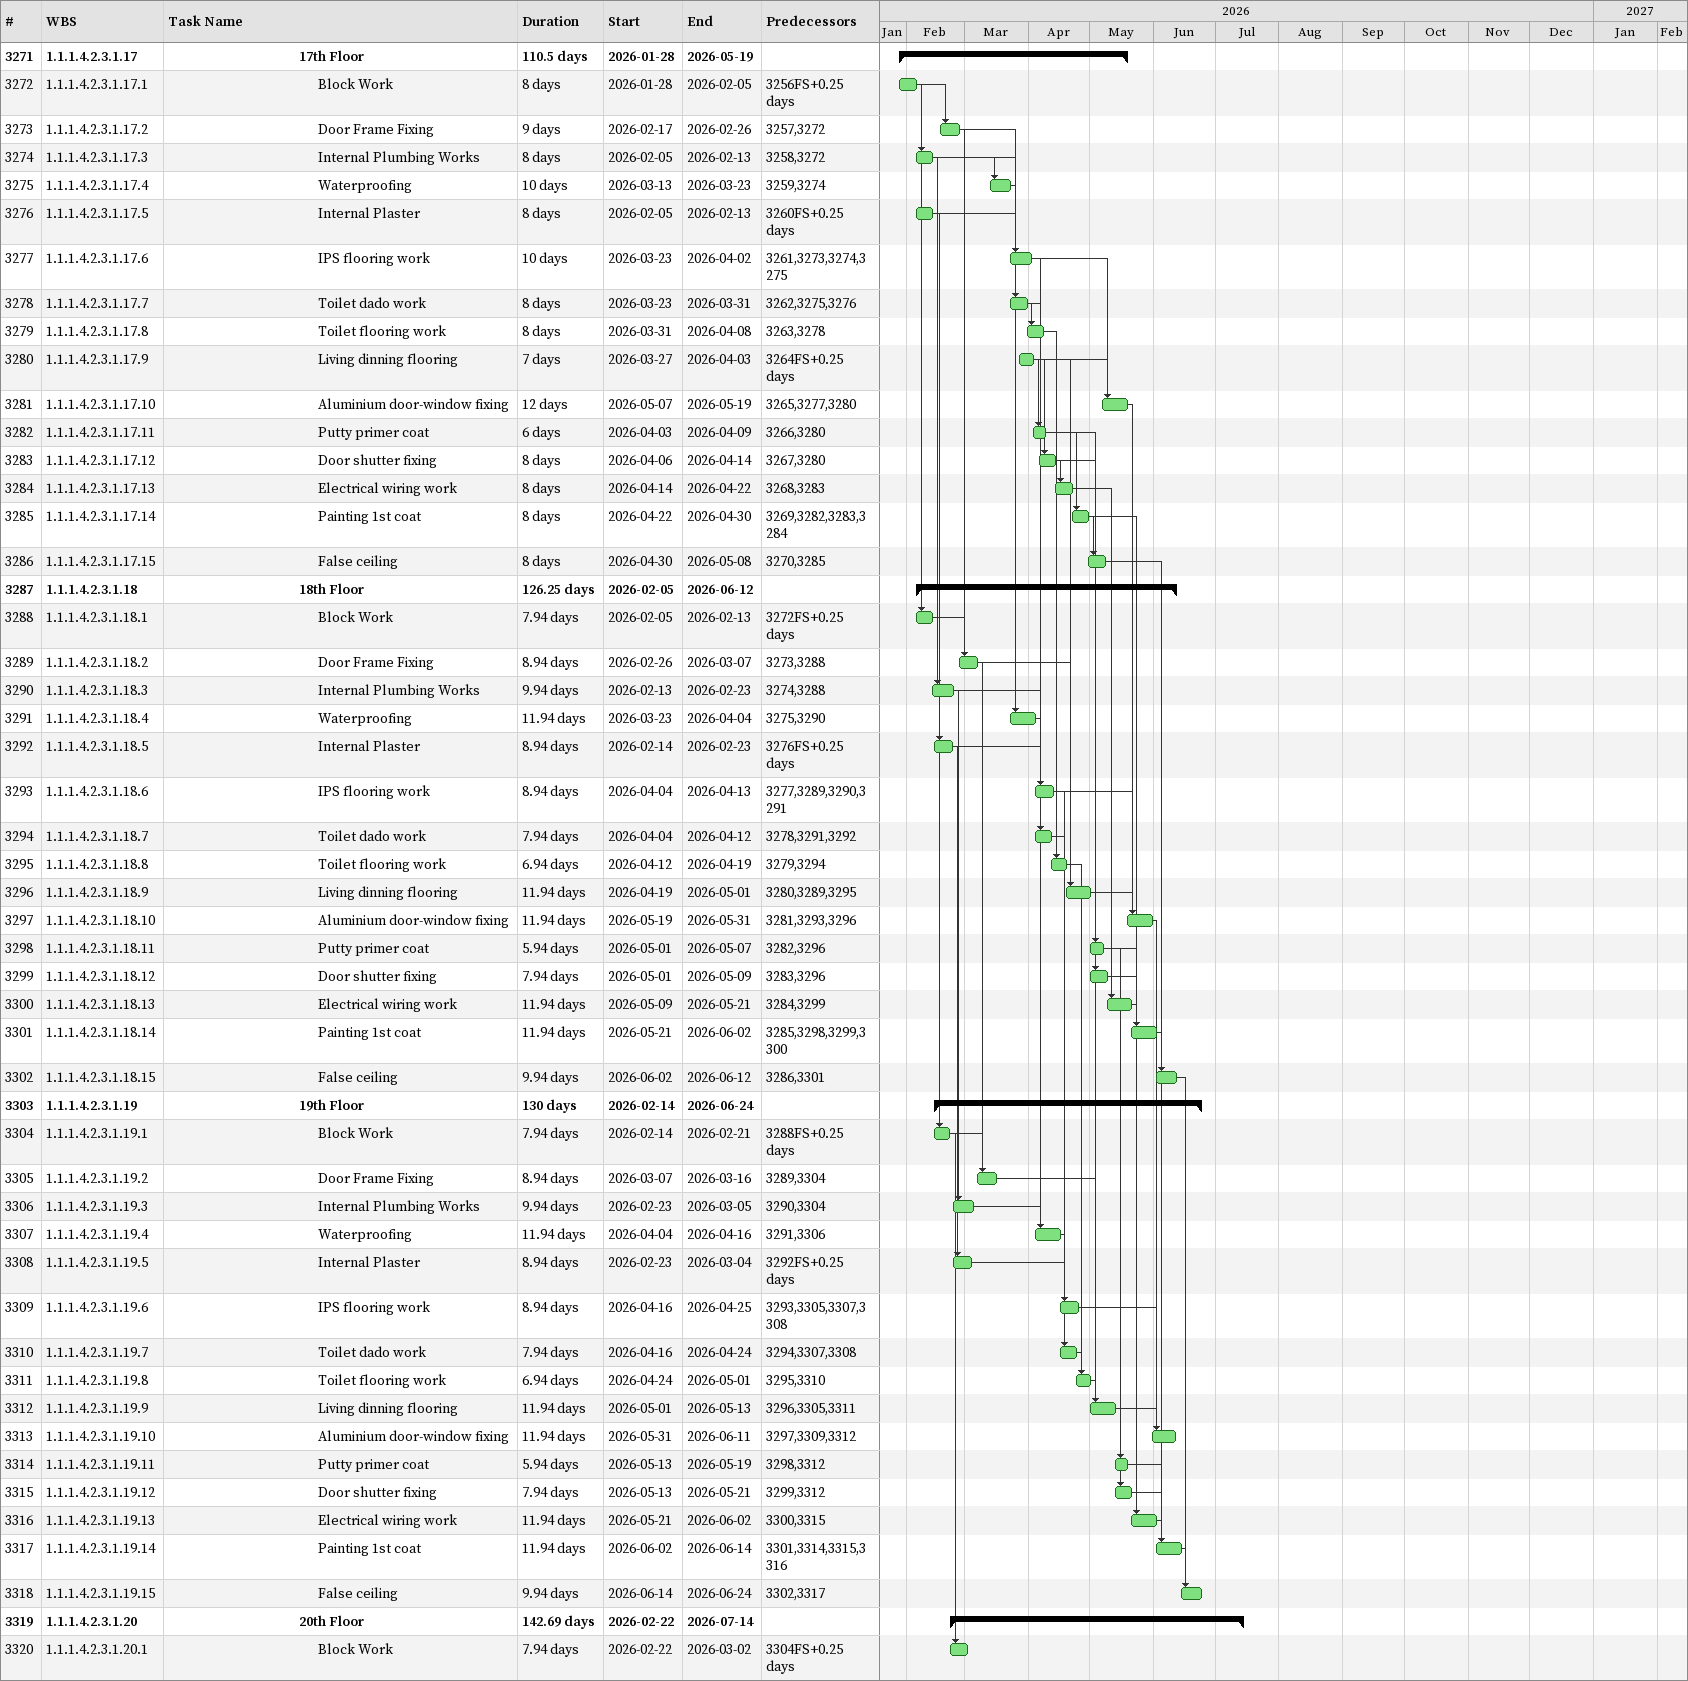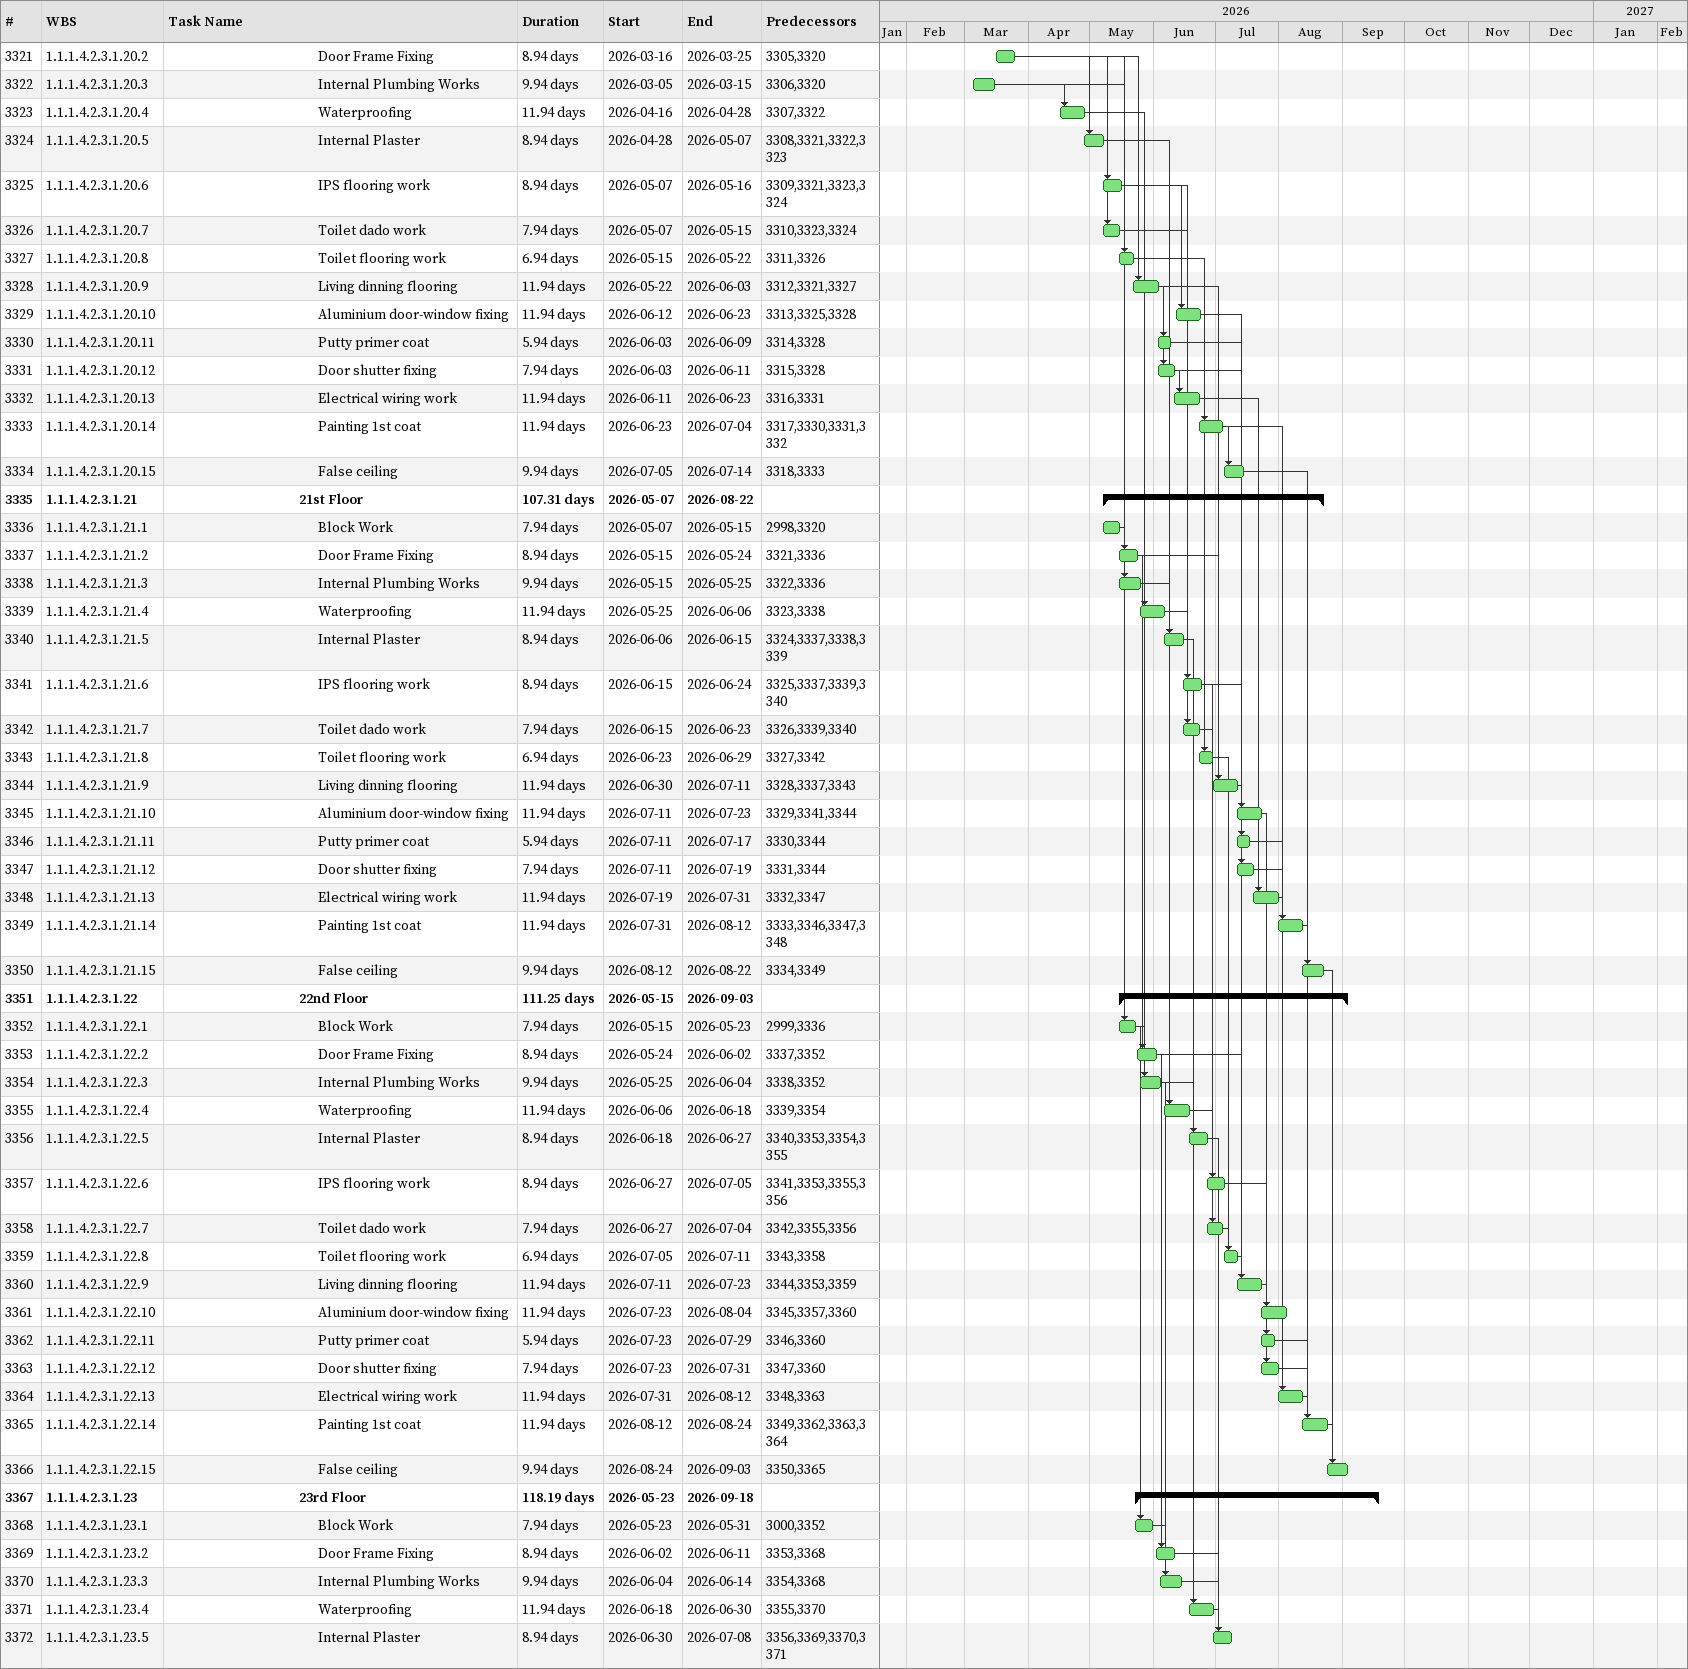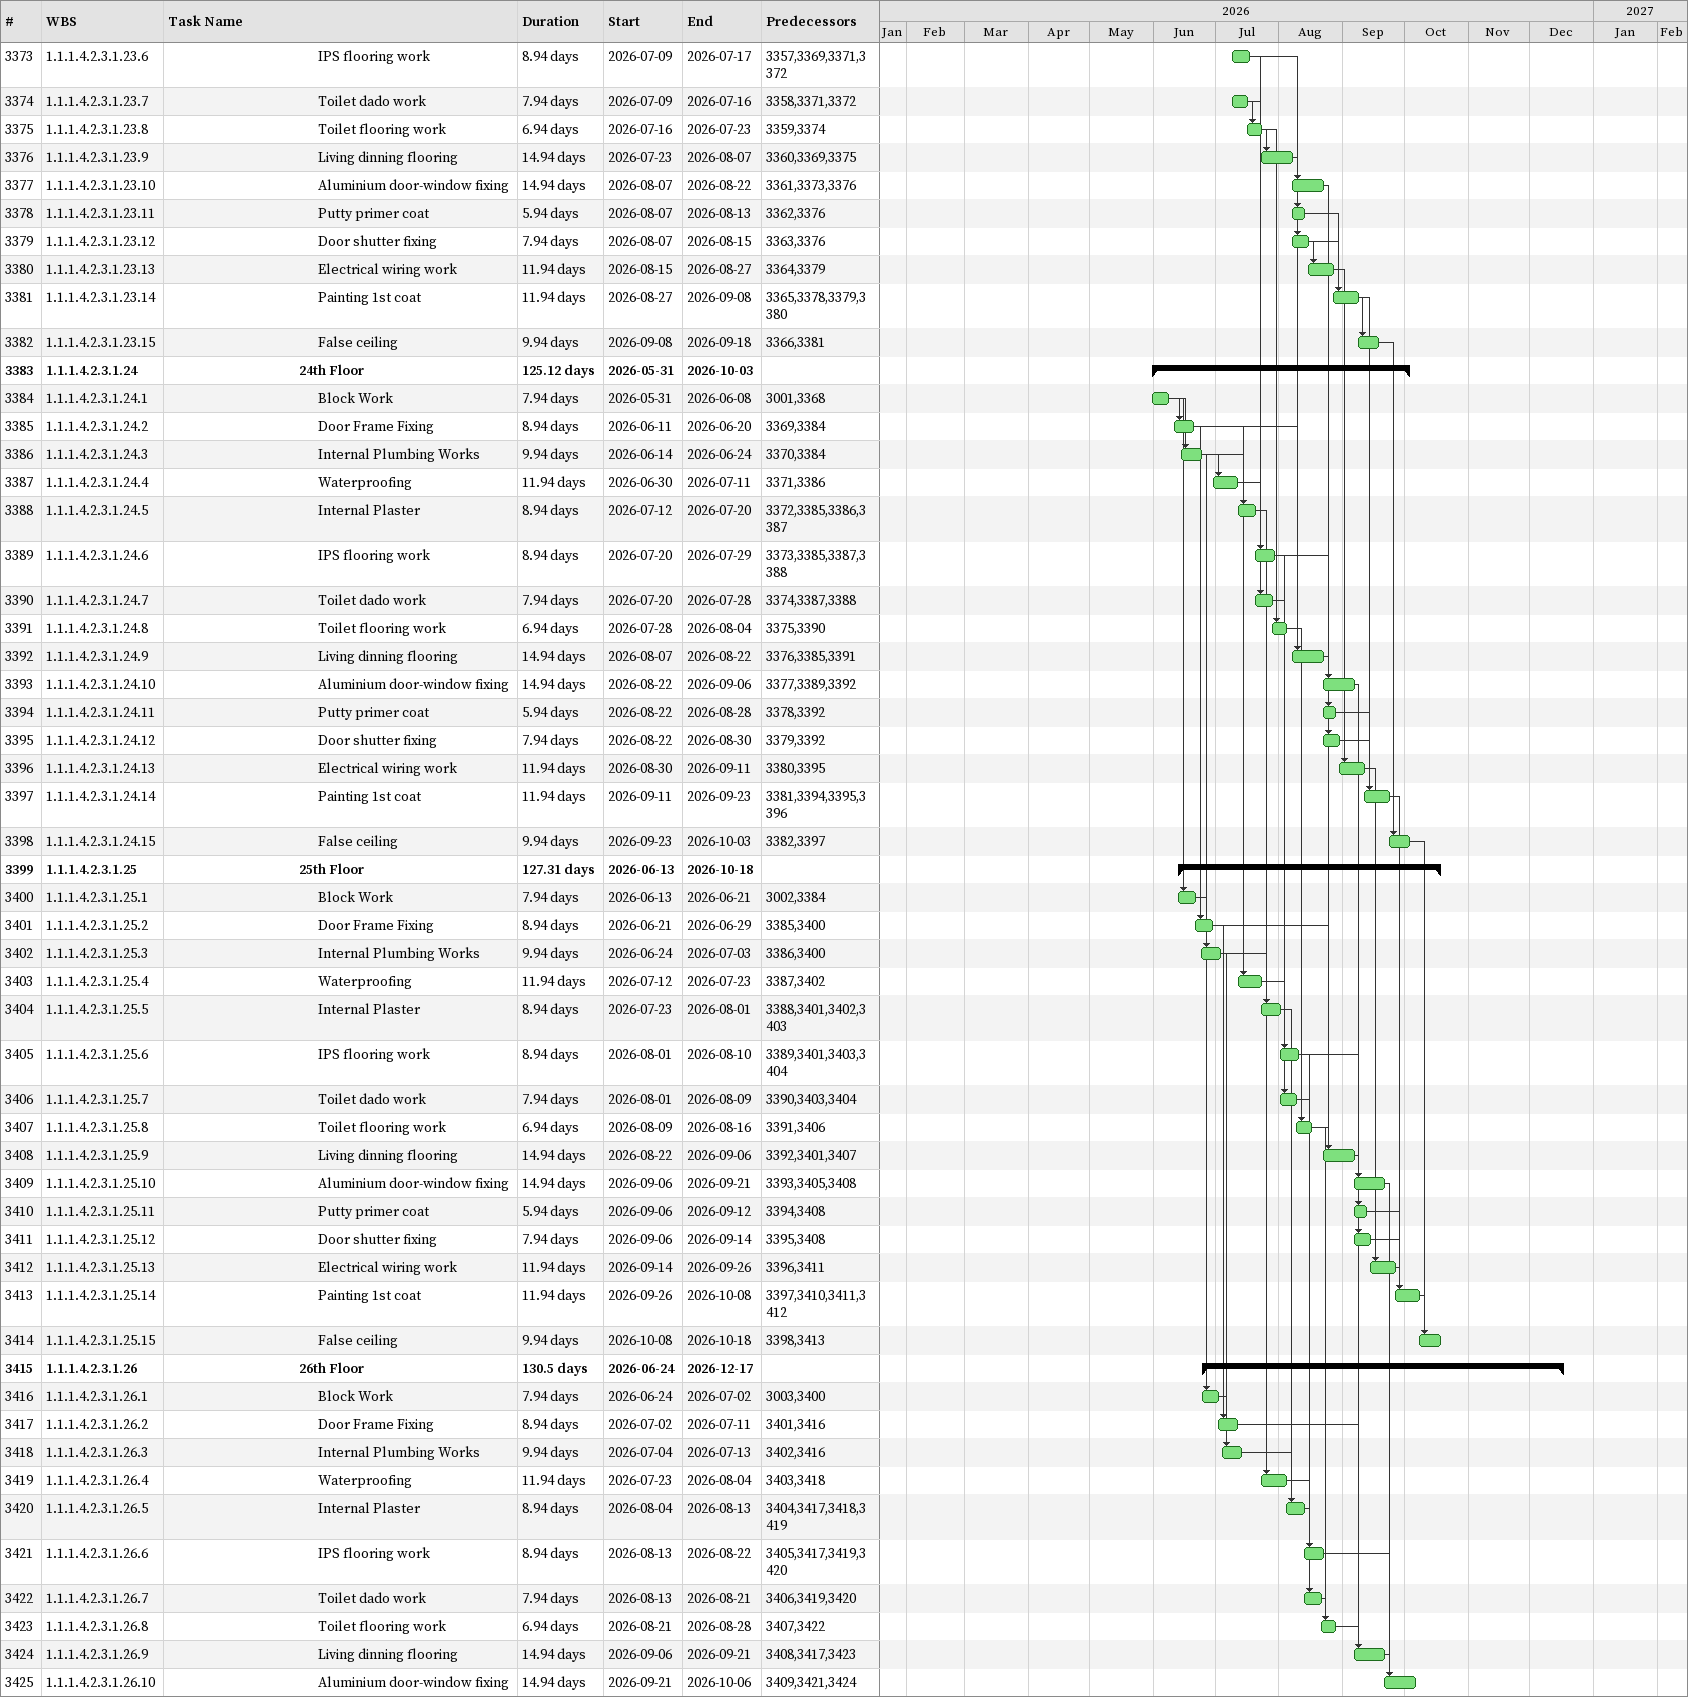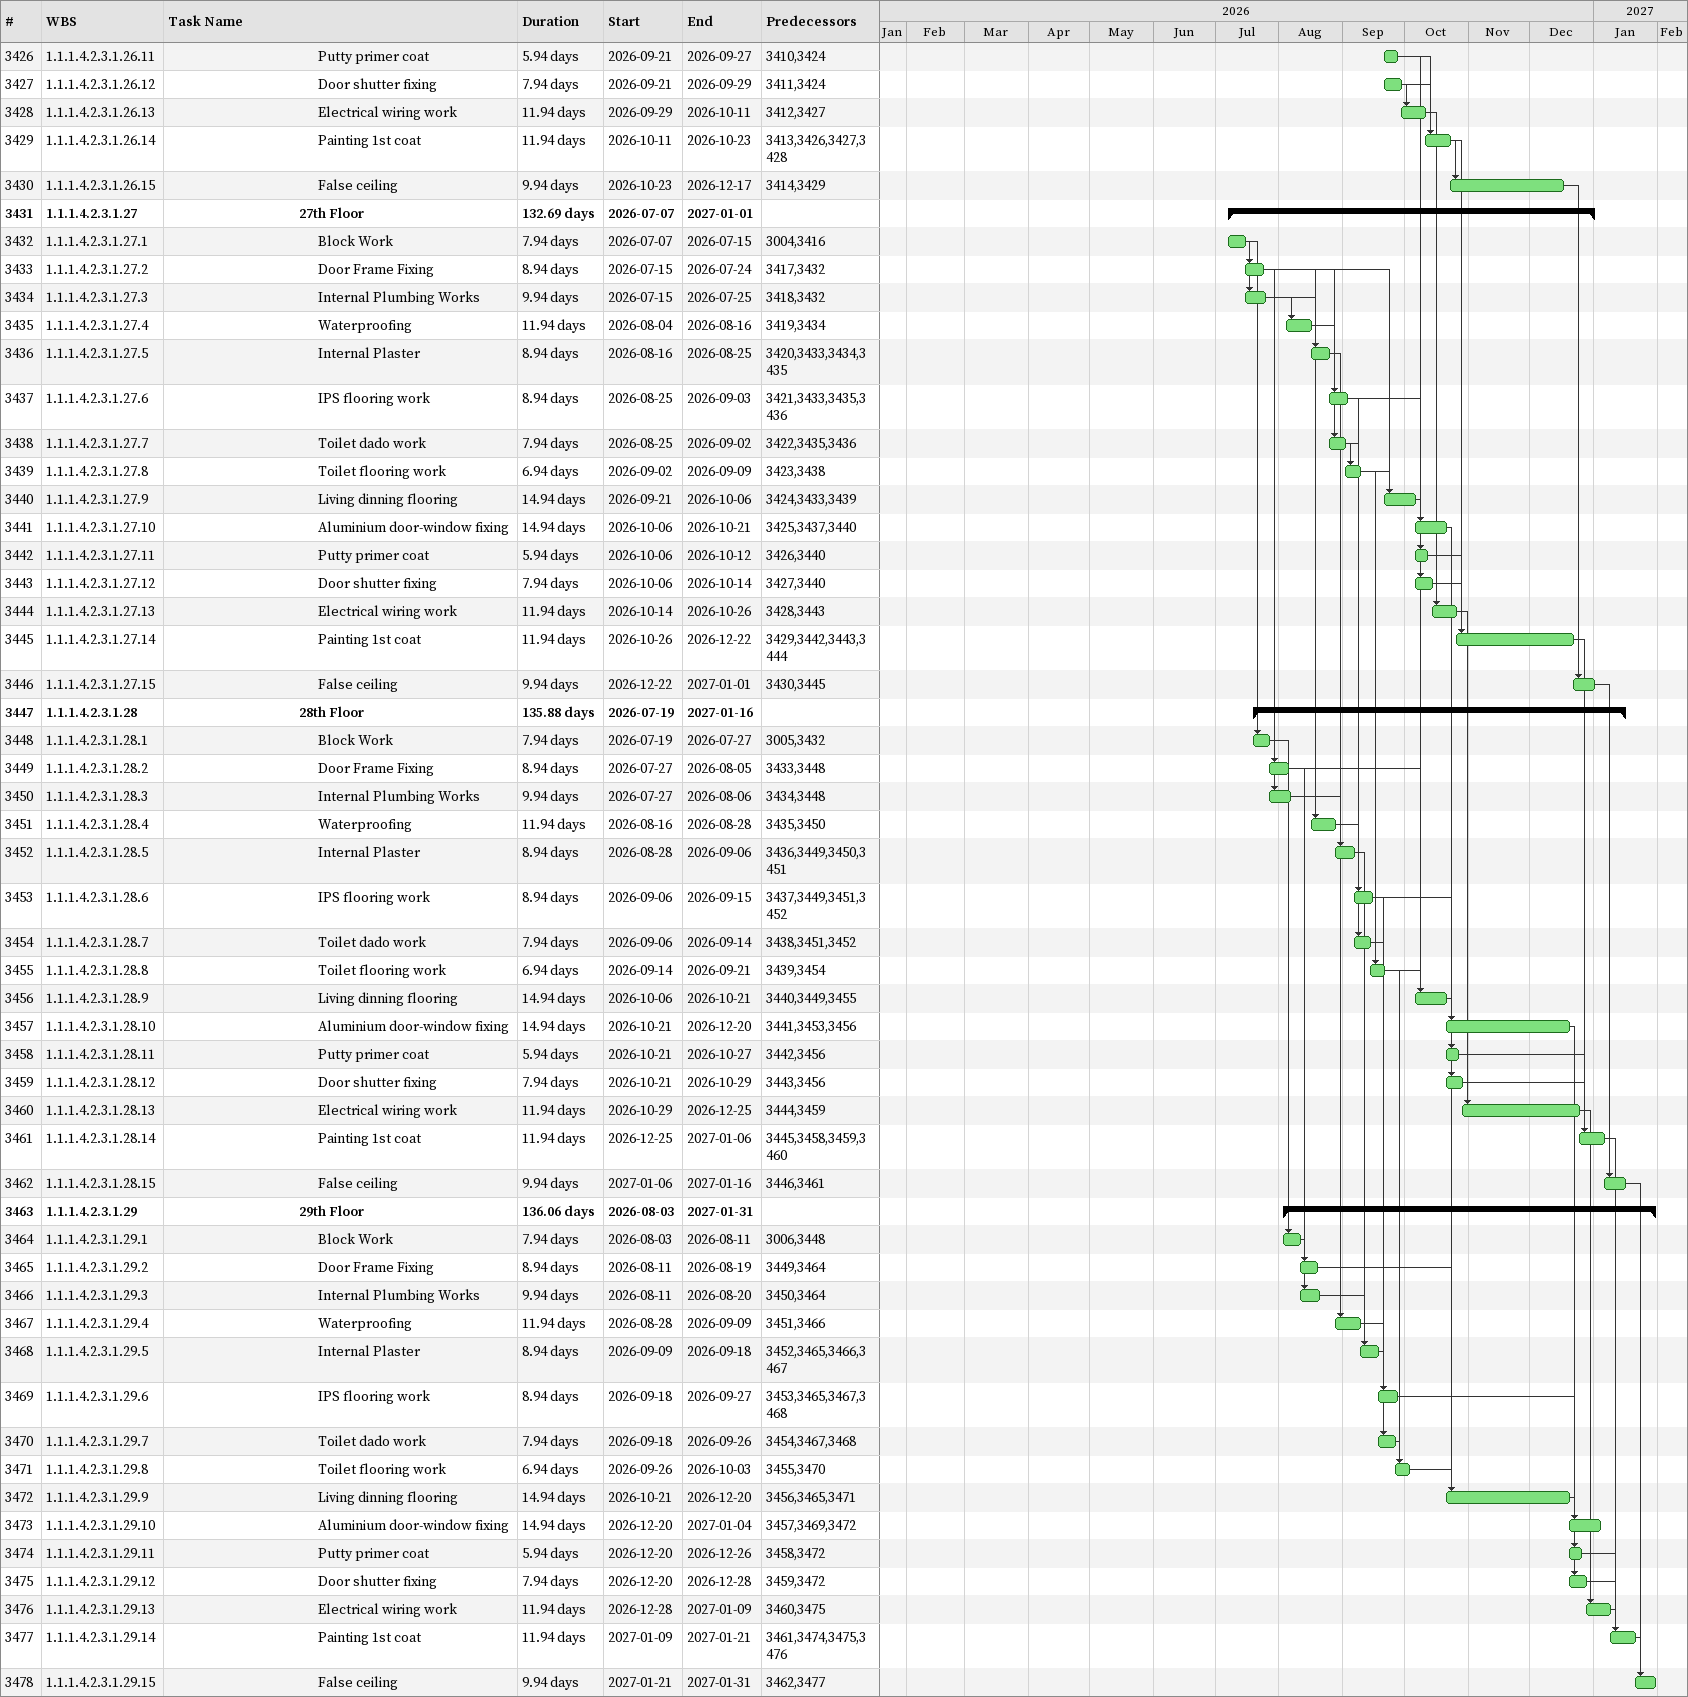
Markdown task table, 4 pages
| ID | WBS | Task | Duration | Start | Finish | Predecessors |
|---|---|---|---|---|---|---|
| 3271 | 1.1.1.4.2.3.1.17 | **17th Floor** | 110.5d | 2026-01-28 | 2026-05-19 |  |
| 3272 | 1.1.1.4.2.3.1.17.1 | Block Work | 8d | 2026-01-28 | 2026-02-05 | 3256FS+0.25d |
| 3273 | 1.1.1.4.2.3.1.17.2 | Door Frame Fixing | 9d | 2026-02-17 | 2026-02-26 | 3257, 3272 |
| 3274 | 1.1.1.4.2.3.1.17.3 | Internal Plumbing Works | 8d | 2026-02-05 | 2026-02-13 | 3258, 3272 |
| 3275 | 1.1.1.4.2.3.1.17.4 | Waterproofing | 10d | 2026-03-13 | 2026-03-23 | 3259, 3274 |
| 3276 | 1.1.1.4.2.3.1.17.5 | Internal Plaster | 8d | 2026-02-05 | 2026-02-13 | 3260FS+0.25d |
| 3277 | 1.1.1.4.2.3.1.17.6 | IPS flooring work | 10d | 2026-03-23 | 2026-04-02 | 3261, 3273, 3274, 3275 |
| 3278 | 1.1.1.4.2.3.1.17.7 | Toilet dado work | 8d | 2026-03-23 | 2026-03-31 | 3262, 3275, 3276 |
| 3279 | 1.1.1.4.2.3.1.17.8 | Toilet flooring work | 8d | 2026-03-31 | 2026-04-08 | 3263, 3278 |
| 3280 | 1.1.1.4.2.3.1.17.9 | Living dinning flooring | 7d | 2026-03-27 | 2026-04-03 | 3264FS+0.25d |
| 3281 | 1.1.1.4.2.3.1.17.10 | Aluminium door-window fixing | 12d | 2026-05-07 | 2026-05-19 | 3265, 3277, 3280 |
| 3282 | 1.1.1.4.2.3.1.17.11 | Putty primer coat | 6d | 2026-04-03 | 2026-04-09 | 3266, 3280 |
| 3283 | 1.1.1.4.2.3.1.17.12 | Door shutter fixing | 8d | 2026-04-06 | 2026-04-14 | 3267, 3280 |
| 3284 | 1.1.1.4.2.3.1.17.13 | Electrical wiring work | 8d | 2026-04-14 | 2026-04-22 | 3268, 3283 |
| 3285 | 1.1.1.4.2.3.1.17.14 | Painting 1st coat | 8d | 2026-04-22 | 2026-04-30 | 3269, 3282, 3283, 3284 |
| 3286 | 1.1.1.4.2.3.1.17.15 | False ceiling | 8d | 2026-04-30 | 2026-05-08 | 3270, 3285 |
| 3287 | 1.1.1.4.2.3.1.18 | **18th Floor** | 126.25d | 2026-02-05 | 2026-06-12 |  |
| 3288 | 1.1.1.4.2.3.1.18.1 | Block Work | 7.94d | 2026-02-05 | 2026-02-13 | 3272FS+0.25d |
| 3289 | 1.1.1.4.2.3.1.18.2 | Door Frame Fixing | 8.94d | 2026-02-26 | 2026-03-07 | 3273, 3288 |
| 3290 | 1.1.1.4.2.3.1.18.3 | Internal Plumbing Works | 9.94d | 2026-02-13 | 2026-02-23 | 3274, 3288 |
| 3291 | 1.1.1.4.2.3.1.18.4 | Waterproofing | 11.94d | 2026-03-23 | 2026-04-04 | 3275, 3290 |
| 3292 | 1.1.1.4.2.3.1.18.5 | Internal Plaster | 8.94d | 2026-02-14 | 2026-02-23 | 3276FS+0.25d |
| 3293 | 1.1.1.4.2.3.1.18.6 | IPS flooring work | 8.94d | 2026-04-04 | 2026-04-13 | 3277, 3289, 3290, 3291 |
| 3294 | 1.1.1.4.2.3.1.18.7 | Toilet dado work | 7.94d | 2026-04-04 | 2026-04-12 | 3278, 3291, 3292 |
| 3295 | 1.1.1.4.2.3.1.18.8 | Toilet flooring work | 6.94d | 2026-04-12 | 2026-04-19 | 3279, 3294 |
| 3296 | 1.1.1.4.2.3.1.18.9 | Living dinning flooring | 11.94d | 2026-04-19 | 2026-05-01 | 3280, 3289, 3295 |
| 3297 | 1.1.1.4.2.3.1.18.10 | Aluminium door-window fixing | 11.94d | 2026-05-19 | 2026-05-31 | 3281, 3293, 3296 |
| 3298 | 1.1.1.4.2.3.1.18.11 | Putty primer coat | 5.94d | 2026-05-01 | 2026-05-07 | 3282, 3296 |
| 3299 | 1.1.1.4.2.3.1.18.12 | Door shutter fixing | 7.94d | 2026-05-01 | 2026-05-09 | 3283, 3296 |
| 3300 | 1.1.1.4.2.3.1.18.13 | Electrical wiring work | 11.94d | 2026-05-09 | 2026-05-21 | 3284, 3299 |
| 3301 | 1.1.1.4.2.3.1.18.14 | Painting 1st coat | 11.94d | 2026-05-21 | 2026-06-02 | 3285, 3298, 3299, 3300 |
| 3302 | 1.1.1.4.2.3.1.18.15 | False ceiling | 9.94d | 2026-06-02 | 2026-06-12 | 3286, 3301 |
| 3303 | 1.1.1.4.2.3.1.19 | **19th Floor** | 130d | 2026-02-14 | 2026-06-24 |  |
| 3304 | 1.1.1.4.2.3.1.19.1 | Block Work | 7.94d | 2026-02-14 | 2026-02-21 | 3288FS+0.25d |
| 3305 | 1.1.1.4.2.3.1.19.2 | Door Frame Fixing | 8.94d | 2026-03-07 | 2026-03-16 | 3289, 3304 |
| 3306 | 1.1.1.4.2.3.1.19.3 | Internal Plumbing Works | 9.94d | 2026-02-23 | 2026-03-05 | 3290, 3304 |
| 3307 | 1.1.1.4.2.3.1.19.4 | Waterproofing | 11.94d | 2026-04-04 | 2026-04-16 | 3291, 3306 |
| 3308 | 1.1.1.4.2.3.1.19.5 | Internal Plaster | 8.94d | 2026-02-23 | 2026-03-04 | 3292FS+0.25d |
| 3309 | 1.1.1.4.2.3.1.19.6 | IPS flooring work | 8.94d | 2026-04-16 | 2026-04-25 | 3293, 3305, 3307, 3308 |
| 3310 | 1.1.1.4.2.3.1.19.7 | Toilet dado work | 7.94d | 2026-04-16 | 2026-04-24 | 3294, 3307, 3308 |
| 3311 | 1.1.1.4.2.3.1.19.8 | Toilet flooring work | 6.94d | 2026-04-24 | 2026-05-01 | 3295, 3310 |
| 3312 | 1.1.1.4.2.3.1.19.9 | Living dinning flooring | 11.94d | 2026-05-01 | 2026-05-13 | 3296, 3305, 3311 |
| 3313 | 1.1.1.4.2.3.1.19.10 | Aluminium door-window fixing | 11.94d | 2026-05-31 | 2026-06-11 | 3297, 3309, 3312 |
| 3314 | 1.1.1.4.2.3.1.19.11 | Putty primer coat | 5.94d | 2026-05-13 | 2026-05-19 | 3298, 3312 |
| 3315 | 1.1.1.4.2.3.1.19.12 | Door shutter fixing | 7.94d | 2026-05-13 | 2026-05-21 | 3299, 3312 |
| 3316 | 1.1.1.4.2.3.1.19.13 | Electrical wiring work | 11.94d | 2026-05-21 | 2026-06-02 | 3300, 3315 |
| 3317 | 1.1.1.4.2.3.1.19.14 | Painting 1st coat | 11.94d | 2026-06-02 | 2026-06-14 | 3301, 3314, 3315, 3316 |
| 3318 | 1.1.1.4.2.3.1.19.15 | False ceiling | 9.94d | 2026-06-14 | 2026-06-24 | 3302, 3317 |
| 3319 | 1.1.1.4.2.3.1.20 | **20th Floor** | 142.69d | 2026-02-22 | 2026-07-14 |  |
| 3320 | 1.1.1.4.2.3.1.20.1 | Block Work | 7.94d | 2026-02-22 | 2026-03-02 | 3304FS+0.25d |
| 3321 | 1.1.1.4.2.3.1.20.2 | Door Frame Fixing | 8.94d | 2026-03-16 | 2026-03-25 | 3305, 3320 |
| 3322 | 1.1.1.4.2.3.1.20.3 | Internal Plumbing Works | 9.94d | 2026-03-05 | 2026-03-15 | 3306, 3320 |
| 3323 | 1.1.1.4.2.3.1.20.4 | Waterproofing | 11.94d | 2026-04-16 | 2026-04-28 | 3307, 3322 |
| 3324 | 1.1.1.4.2.3.1.20.5 | Internal Plaster | 8.94d | 2026-04-28 | 2026-05-07 | 3308, 3321, 3322, 3323 |
| 3325 | 1.1.1.4.2.3.1.20.6 | IPS flooring work | 8.94d | 2026-05-07 | 2026-05-16 | 3309, 3321, 3323, 3324 |
| 3326 | 1.1.1.4.2.3.1.20.7 | Toilet dado work | 7.94d | 2026-05-07 | 2026-05-15 | 3310, 3323, 3324 |
| 3327 | 1.1.1.4.2.3.1.20.8 | Toilet flooring work | 6.94d | 2026-05-15 | 2026-05-22 | 3311, 3326 |
| 3328 | 1.1.1.4.2.3.1.20.9 | Living dinning flooring | 11.94d | 2026-05-22 | 2026-06-03 | 3312, 3321, 3327 |
| 3329 | 1.1.1.4.2.3.1.20.10 | Aluminium door-window fixing | 11.94d | 2026-06-12 | 2026-06-23 | 3313, 3325, 3328 |
| 3330 | 1.1.1.4.2.3.1.20.11 | Putty primer coat | 5.94d | 2026-06-03 | 2026-06-09 | 3314, 3328 |
| 3331 | 1.1.1.4.2.3.1.20.12 | Door shutter fixing | 7.94d | 2026-06-03 | 2026-06-11 | 3315, 3328 |
| 3332 | 1.1.1.4.2.3.1.20.13 | Electrical wiring work | 11.94d | 2026-06-11 | 2026-06-23 | 3316, 3331 |
| 3333 | 1.1.1.4.2.3.1.20.14 | Painting 1st coat | 11.94d | 2026-06-23 | 2026-07-04 | 3317, 3330, 3331, 3332 |
| 3334 | 1.1.1.4.2.3.1.20.15 | False ceiling | 9.94d | 2026-07-05 | 2026-07-14 | 3318, 3333 |
| 3335 | 1.1.1.4.2.3.1.21 | **21st Floor** | 107.31d | 2026-05-07 | 2026-08-22 |  |
| 3336 | 1.1.1.4.2.3.1.21.1 | Block Work | 7.94d | 2026-05-07 | 2026-05-15 | 2998, 3320 |
| 3337 | 1.1.1.4.2.3.1.21.2 | Door Frame Fixing | 8.94d | 2026-05-15 | 2026-05-24 | 3321, 3336 |
| 3338 | 1.1.1.4.2.3.1.21.3 | Internal Plumbing Works | 9.94d | 2026-05-15 | 2026-05-25 | 3322, 3336 |
| 3339 | 1.1.1.4.2.3.1.21.4 | Waterproofing | 11.94d | 2026-05-25 | 2026-06-06 | 3323, 3338 |
| 3340 | 1.1.1.4.2.3.1.21.5 | Internal Plaster | 8.94d | 2026-06-06 | 2026-06-15 | 3324, 3337, 3338, 3339 |
| 3341 | 1.1.1.4.2.3.1.21.6 | IPS flooring work | 8.94d | 2026-06-15 | 2026-06-24 | 3325, 3337, 3339, 3340 |
| 3342 | 1.1.1.4.2.3.1.21.7 | Toilet dado work | 7.94d | 2026-06-15 | 2026-06-23 | 3326, 3339, 3340 |
| 3343 | 1.1.1.4.2.3.1.21.8 | Toilet flooring work | 6.94d | 2026-06-23 | 2026-06-29 | 3327, 3342 |
| 3344 | 1.1.1.4.2.3.1.21.9 | Living dinning flooring | 11.94d | 2026-06-30 | 2026-07-11 | 3328, 3337, 3343 |
| 3345 | 1.1.1.4.2.3.1.21.10 | Aluminium door-window fixing | 11.94d | 2026-07-11 | 2026-07-23 | 3329, 3341, 3344 |
| 3346 | 1.1.1.4.2.3.1.21.11 | Putty primer coat | 5.94d | 2026-07-11 | 2026-07-17 | 3330, 3344 |
| 3347 | 1.1.1.4.2.3.1.21.12 | Door shutter fixing | 7.94d | 2026-07-11 | 2026-07-19 | 3331, 3344 |
| 3348 | 1.1.1.4.2.3.1.21.13 | Electrical wiring work | 11.94d | 2026-07-19 | 2026-07-31 | 3332, 3347 |
| 3349 | 1.1.1.4.2.3.1.21.14 | Painting 1st coat | 11.94d | 2026-07-31 | 2026-08-12 | 3333, 3346, 3347, 3348 |
| 3350 | 1.1.1.4.2.3.1.21.15 | False ceiling | 9.94d | 2026-08-12 | 2026-08-22 | 3334, 3349 |
| 3351 | 1.1.1.4.2.3.1.22 | **22nd Floor** | 111.25d | 2026-05-15 | 2026-09-03 |  |
| 3352 | 1.1.1.4.2.3.1.22.1 | Block Work | 7.94d | 2026-05-15 | 2026-05-23 | 2999, 3336 |
| 3353 | 1.1.1.4.2.3.1.22.2 | Door Frame Fixing | 8.94d | 2026-05-24 | 2026-06-02 | 3337, 3352 |
| 3354 | 1.1.1.4.2.3.1.22.3 | Internal Plumbing Works | 9.94d | 2026-05-25 | 2026-06-04 | 3338, 3352 |
| 3355 | 1.1.1.4.2.3.1.22.4 | Waterproofing | 11.94d | 2026-06-06 | 2026-06-18 | 3339, 3354 |
| 3356 | 1.1.1.4.2.3.1.22.5 | Internal Plaster | 8.94d | 2026-06-18 | 2026-06-27 | 3340, 3353, 3354, 3355 |
| 3357 | 1.1.1.4.2.3.1.22.6 | IPS flooring work | 8.94d | 2026-06-27 | 2026-07-05 | 3341, 3353, 3355, 3356 |
| 3358 | 1.1.1.4.2.3.1.22.7 | Toilet dado work | 7.94d | 2026-06-27 | 2026-07-04 | 3342, 3355, 3356 |
| 3359 | 1.1.1.4.2.3.1.22.8 | Toilet flooring work | 6.94d | 2026-07-05 | 2026-07-11 | 3343, 3358 |
| 3360 | 1.1.1.4.2.3.1.22.9 | Living dinning flooring | 11.94d | 2026-07-11 | 2026-07-23 | 3344, 3353, 3359 |
| 3361 | 1.1.1.4.2.3.1.22.10 | Aluminium door-window fixing | 11.94d | 2026-07-23 | 2026-08-04 | 3345, 3357, 3360 |
| 3362 | 1.1.1.4.2.3.1.22.11 | Putty primer coat | 5.94d | 2026-07-23 | 2026-07-29 | 3346, 3360 |
| 3363 | 1.1.1.4.2.3.1.22.12 | Door shutter fixing | 7.94d | 2026-07-23 | 2026-07-31 | 3347, 3360 |
| 3364 | 1.1.1.4.2.3.1.22.13 | Electrical wiring work | 11.94d | 2026-07-31 | 2026-08-12 | 3348, 3363 |
| 3365 | 1.1.1.4.2.3.1.22.14 | Painting 1st coat | 11.94d | 2026-08-12 | 2026-08-24 | 3349, 3362, 3363, 3364 |
| 3366 | 1.1.1.4.2.3.1.22.15 | False ceiling | 9.94d | 2026-08-24 | 2026-09-03 | 3350, 3365 |
| 3367 | 1.1.1.4.2.3.1.23 | **23rd Floor** | 118.19d | 2026-05-23 | 2026-09-18 |  |
| 3368 | 1.1.1.4.2.3.1.23.1 | Block Work | 7.94d | 2026-05-23 | 2026-05-31 | 3000, 3352 |
| 3369 | 1.1.1.4.2.3.1.23.2 | Door Frame Fixing | 8.94d | 2026-06-02 | 2026-06-11 | 3353, 3368 |
| 3370 | 1.1.1.4.2.3.1.23.3 | Internal Plumbing Works | 9.94d | 2026-06-04 | 2026-06-14 | 3354, 3368 |
| 3371 | 1.1.1.4.2.3.1.23.4 | Waterproofing | 11.94d | 2026-06-18 | 2026-06-30 | 3355, 3370 |
| 3372 | 1.1.1.4.2.3.1.23.5 | Internal Plaster | 8.94d | 2026-06-30 | 2026-07-08 | 3356, 3369, 3370, 3371 |
| 3373 | 1.1.1.4.2.3.1.23.6 | IPS flooring work | 8.94d | 2026-07-09 | 2026-07-17 | 3357, 3369, 3371, 3372 |
| 3374 | 1.1.1.4.2.3.1.23.7 | Toilet dado work | 7.94d | 2026-07-09 | 2026-07-16 | 3358, 3371, 3372 |
| 3375 | 1.1.1.4.2.3.1.23.8 | Toilet flooring work | 6.94d | 2026-07-16 | 2026-07-23 | 3359, 3374 |
| 3376 | 1.1.1.4.2.3.1.23.9 | Living dinning flooring | 14.94d | 2026-07-23 | 2026-08-07 | 3360, 3369, 3375 |
| 3377 | 1.1.1.4.2.3.1.23.10 | Aluminium door-window fixing | 14.94d | 2026-08-07 | 2026-08-22 | 3361, 3373, 3376 |
| 3378 | 1.1.1.4.2.3.1.23.11 | Putty primer coat | 5.94d | 2026-08-07 | 2026-08-13 | 3362, 3376 |
| 3379 | 1.1.1.4.2.3.1.23.12 | Door shutter fixing | 7.94d | 2026-08-07 | 2026-08-15 | 3363, 3376 |
| 3380 | 1.1.1.4.2.3.1.23.13 | Electrical wiring work | 11.94d | 2026-08-15 | 2026-08-27 | 3364, 3379 |
| 3381 | 1.1.1.4.2.3.1.23.14 | Painting 1st coat | 11.94d | 2026-08-27 | 2026-09-08 | 3365, 3378, 3379, 3380 |
| 3382 | 1.1.1.4.2.3.1.23.15 | False ceiling | 9.94d | 2026-09-08 | 2026-09-18 | 3366, 3381 |
| 3383 | 1.1.1.4.2.3.1.24 | **24th Floor** | 125.12d | 2026-05-31 | 2026-10-03 |  |
| 3384 | 1.1.1.4.2.3.1.24.1 | Block Work | 7.94d | 2026-05-31 | 2026-06-08 | 3001, 3368 |
| 3385 | 1.1.1.4.2.3.1.24.2 | Door Frame Fixing | 8.94d | 2026-06-11 | 2026-06-20 | 3369, 3384 |
| 3386 | 1.1.1.4.2.3.1.24.3 | Internal Plumbing Works | 9.94d | 2026-06-14 | 2026-06-24 | 3370, 3384 |
| 3387 | 1.1.1.4.2.3.1.24.4 | Waterproofing | 11.94d | 2026-06-30 | 2026-07-11 | 3371, 3386 |
| 3388 | 1.1.1.4.2.3.1.24.5 | Internal Plaster | 8.94d | 2026-07-12 | 2026-07-20 | 3372, 3385, 3386, 3387 |
| 3389 | 1.1.1.4.2.3.1.24.6 | IPS flooring work | 8.94d | 2026-07-20 | 2026-07-29 | 3373, 3385, 3387, 3388 |
| 3390 | 1.1.1.4.2.3.1.24.7 | Toilet dado work | 7.94d | 2026-07-20 | 2026-07-28 | 3374, 3387, 3388 |
| 3391 | 1.1.1.4.2.3.1.24.8 | Toilet flooring work | 6.94d | 2026-07-28 | 2026-08-04 | 3375, 3390 |
| 3392 | 1.1.1.4.2.3.1.24.9 | Living dinning flooring | 14.94d | 2026-08-07 | 2026-08-22 | 3376, 3385, 3391 |
| 3393 | 1.1.1.4.2.3.1.24.10 | Aluminium door-window fixing | 14.94d | 2026-08-22 | 2026-09-06 | 3377, 3389, 3392 |
| 3394 | 1.1.1.4.2.3.1.24.11 | Putty primer coat | 5.94d | 2026-08-22 | 2026-08-28 | 3378, 3392 |
| 3395 | 1.1.1.4.2.3.1.24.12 | Door shutter fixing | 7.94d | 2026-08-22 | 2026-08-30 | 3379, 3392 |
| 3396 | 1.1.1.4.2.3.1.24.13 | Electrical wiring work | 11.94d | 2026-08-30 | 2026-09-11 | 3380, 3395 |
| 3397 | 1.1.1.4.2.3.1.24.14 | Painting 1st coat | 11.94d | 2026-09-11 | 2026-09-23 | 3381, 3394, 3395, 3396 |
| 3398 | 1.1.1.4.2.3.1.24.15 | False ceiling | 9.94d | 2026-09-23 | 2026-10-03 | 3382, 3397 |
| 3399 | 1.1.1.4.2.3.1.25 | **25th Floor** | 127.31d | 2026-06-13 | 2026-10-18 |  |
| 3400 | 1.1.1.4.2.3.1.25.1 | Block Work | 7.94d | 2026-06-13 | 2026-06-21 | 3002, 3384 |
| 3401 | 1.1.1.4.2.3.1.25.2 | Door Frame Fixing | 8.94d | 2026-06-21 | 2026-06-29 | 3385, 3400 |
| 3402 | 1.1.1.4.2.3.1.25.3 | Internal Plumbing Works | 9.94d | 2026-06-24 | 2026-07-03 | 3386, 3400 |
| 3403 | 1.1.1.4.2.3.1.25.4 | Waterproofing | 11.94d | 2026-07-12 | 2026-07-23 | 3387, 3402 |
| 3404 | 1.1.1.4.2.3.1.25.5 | Internal Plaster | 8.94d | 2026-07-23 | 2026-08-01 | 3388, 3401, 3402, 3403 |
| 3405 | 1.1.1.4.2.3.1.25.6 | IPS flooring work | 8.94d | 2026-08-01 | 2026-08-10 | 3389, 3401, 3403, 3404 |
| 3406 | 1.1.1.4.2.3.1.25.7 | Toilet dado work | 7.94d | 2026-08-01 | 2026-08-09 | 3390, 3403, 3404 |
| 3407 | 1.1.1.4.2.3.1.25.8 | Toilet flooring work | 6.94d | 2026-08-09 | 2026-08-16 | 3391, 3406 |
| 3408 | 1.1.1.4.2.3.1.25.9 | Living dinning flooring | 14.94d | 2026-08-22 | 2026-09-06 | 3392, 3401, 3407 |
| 3409 | 1.1.1.4.2.3.1.25.10 | Aluminium door-window fixing | 14.94d | 2026-09-06 | 2026-09-21 | 3393, 3405, 3408 |
| 3410 | 1.1.1.4.2.3.1.25.11 | Putty primer coat | 5.94d | 2026-09-06 | 2026-09-12 | 3394, 3408 |
| 3411 | 1.1.1.4.2.3.1.25.12 | Door shutter fixing | 7.94d | 2026-09-06 | 2026-09-14 | 3395, 3408 |
| 3412 | 1.1.1.4.2.3.1.25.13 | Electrical wiring work | 11.94d | 2026-09-14 | 2026-09-26 | 3396, 3411 |
| 3413 | 1.1.1.4.2.3.1.25.14 | Painting 1st coat | 11.94d | 2026-09-26 | 2026-10-08 | 3397, 3410, 3411, 3412 |
| 3414 | 1.1.1.4.2.3.1.25.15 | False ceiling | 9.94d | 2026-10-08 | 2026-10-18 | 3398, 3413 |
| 3415 | 1.1.1.4.2.3.1.26 | **26th Floor** | 130.5d | 2026-06-24 | 2026-12-17 |  |
| 3416 | 1.1.1.4.2.3.1.26.1 | Block Work | 7.94d | 2026-06-24 | 2026-07-02 | 3003, 3400 |
| 3417 | 1.1.1.4.2.3.1.26.2 | Door Frame Fixing | 8.94d | 2026-07-02 | 2026-07-11 | 3401, 3416 |
| 3418 | 1.1.1.4.2.3.1.26.3 | Internal Plumbing Works | 9.94d | 2026-07-04 | 2026-07-13 | 3402, 3416 |
| 3419 | 1.1.1.4.2.3.1.26.4 | Waterproofing | 11.94d | 2026-07-23 | 2026-08-04 | 3403, 3418 |
| 3420 | 1.1.1.4.2.3.1.26.5 | Internal Plaster | 8.94d | 2026-08-04 | 2026-08-13 | 3404, 3417, 3418, 3419 |
| 3421 | 1.1.1.4.2.3.1.26.6 | IPS flooring work | 8.94d | 2026-08-13 | 2026-08-22 | 3405, 3417, 3419, 3420 |
| 3422 | 1.1.1.4.2.3.1.26.7 | Toilet dado work | 7.94d | 2026-08-13 | 2026-08-21 | 3406, 3419, 3420 |
| 3423 | 1.1.1.4.2.3.1.26.8 | Toilet flooring work | 6.94d | 2026-08-21 | 2026-08-28 | 3407, 3422 |
| 3424 | 1.1.1.4.2.3.1.26.9 | Living dinning flooring | 14.94d | 2026-09-06 | 2026-09-21 | 3408, 3417, 3423 |
| 3425 | 1.1.1.4.2.3.1.26.10 | Aluminium door-window fixing | 14.94d | 2026-09-21 | 2026-10-06 | 3409, 3421, 3424 |
| 3426 | 1.1.1.4.2.3.1.26.11 | Putty primer coat | 5.94d | 2026-09-21 | 2026-09-27 | 3410, 3424 |
| 3427 | 1.1.1.4.2.3.1.26.12 | Door shutter fixing | 7.94d | 2026-09-21 | 2026-09-29 | 3411, 3424 |
| 3428 | 1.1.1.4.2.3.1.26.13 | Electrical wiring work | 11.94d | 2026-09-29 | 2026-10-11 | 3412, 3427 |
| 3429 | 1.1.1.4.2.3.1.26.14 | Painting 1st coat | 11.94d | 2026-10-11 | 2026-10-23 | 3413, 3426, 3427, 3428 |
| 3430 | 1.1.1.4.2.3.1.26.15 | False ceiling | 9.94d | 2026-10-23 | 2026-12-17 | 3414, 3429 |
| 3431 | 1.1.1.4.2.3.1.27 | **27th Floor** | 132.69d | 2026-07-07 | 2027-01-01 |  |
| 3432 | 1.1.1.4.2.3.1.27.1 | Block Work | 7.94d | 2026-07-07 | 2026-07-15 | 3004, 3416 |
| 3433 | 1.1.1.4.2.3.1.27.2 | Door Frame Fixing | 8.94d | 2026-07-15 | 2026-07-24 | 3417, 3432 |
| 3434 | 1.1.1.4.2.3.1.27.3 | Internal Plumbing Works | 9.94d | 2026-07-15 | 2026-07-25 | 3418, 3432 |
| 3435 | 1.1.1.4.2.3.1.27.4 | Waterproofing | 11.94d | 2026-08-04 | 2026-08-16 | 3419, 3434 |
| 3436 | 1.1.1.4.2.3.1.27.5 | Internal Plaster | 8.94d | 2026-08-16 | 2026-08-25 | 3420, 3433, 3434, 3435 |
| 3437 | 1.1.1.4.2.3.1.27.6 | IPS flooring work | 8.94d | 2026-08-25 | 2026-09-03 | 3421, 3433, 3435, 3436 |
| 3438 | 1.1.1.4.2.3.1.27.7 | Toilet dado work | 7.94d | 2026-08-25 | 2026-09-02 | 3422, 3435, 3436 |
| 3439 | 1.1.1.4.2.3.1.27.8 | Toilet flooring work | 6.94d | 2026-09-02 | 2026-09-09 | 3423, 3438 |
| 3440 | 1.1.1.4.2.3.1.27.9 | Living dinning flooring | 14.94d | 2026-09-21 | 2026-10-06 | 3424, 3433, 3439 |
| 3441 | 1.1.1.4.2.3.1.27.10 | Aluminium door-window fixing | 14.94d | 2026-10-06 | 2026-10-21 | 3425, 3437, 3440 |
| 3442 | 1.1.1.4.2.3.1.27.11 | Putty primer coat | 5.94d | 2026-10-06 | 2026-10-12 | 3426, 3440 |
| 3443 | 1.1.1.4.2.3.1.27.12 | Door shutter fixing | 7.94d | 2026-10-06 | 2026-10-14 | 3427, 3440 |
| 3444 | 1.1.1.4.2.3.1.27.13 | Electrical wiring work | 11.94d | 2026-10-14 | 2026-10-26 | 3428, 3443 |
| 3445 | 1.1.1.4.2.3.1.27.14 | Painting 1st coat | 11.94d | 2026-10-26 | 2026-12-22 | 3429, 3442, 3443, 3444 |
| 3446 | 1.1.1.4.2.3.1.27.15 | False ceiling | 9.94d | 2026-12-22 | 2027-01-01 | 3430, 3445 |
| 3447 | 1.1.1.4.2.3.1.28 | **28th Floor** | 135.88d | 2026-07-19 | 2027-01-16 |  |
| 3448 | 1.1.1.4.2.3.1.28.1 | Block Work | 7.94d | 2026-07-19 | 2026-07-27 | 3005, 3432 |
| 3449 | 1.1.1.4.2.3.1.28.2 | Door Frame Fixing | 8.94d | 2026-07-27 | 2026-08-05 | 3433, 3448 |
| 3450 | 1.1.1.4.2.3.1.28.3 | Internal Plumbing Works | 9.94d | 2026-07-27 | 2026-08-06 | 3434, 3448 |
| 3451 | 1.1.1.4.2.3.1.28.4 | Waterproofing | 11.94d | 2026-08-16 | 2026-08-28 | 3435, 3450 |
| 3452 | 1.1.1.4.2.3.1.28.5 | Internal Plaster | 8.94d | 2026-08-28 | 2026-09-06 | 3436, 3449, 3450, 3451 |
| 3453 | 1.1.1.4.2.3.1.28.6 | IPS flooring work | 8.94d | 2026-09-06 | 2026-09-15 | 3437, 3449, 3451, 3452 |
| 3454 | 1.1.1.4.2.3.1.28.7 | Toilet dado work | 7.94d | 2026-09-06 | 2026-09-14 | 3438, 3451, 3452 |
| 3455 | 1.1.1.4.2.3.1.28.8 | Toilet flooring work | 6.94d | 2026-09-14 | 2026-09-21 | 3439, 3454 |
| 3456 | 1.1.1.4.2.3.1.28.9 | Living dinning flooring | 14.94d | 2026-10-06 | 2026-10-21 | 3440, 3449, 3455 |
| 3457 | 1.1.1.4.2.3.1.28.10 | Aluminium door-window fixing | 14.94d | 2026-10-21 | 2026-12-20 | 3441, 3453, 3456 |
| 3458 | 1.1.1.4.2.3.1.28.11 | Putty primer coat | 5.94d | 2026-10-21 | 2026-10-27 | 3442, 3456 |
| 3459 | 1.1.1.4.2.3.1.28.12 | Door shutter fixing | 7.94d | 2026-10-21 | 2026-10-29 | 3443, 3456 |
| 3460 | 1.1.1.4.2.3.1.28.13 | Electrical wiring work | 11.94d | 2026-10-29 | 2026-12-25 | 3444, 3459 |
| 3461 | 1.1.1.4.2.3.1.28.14 | Painting 1st coat | 11.94d | 2026-12-25 | 2027-01-06 | 3445, 3458, 3459, 3460 |
| 3462 | 1.1.1.4.2.3.1.28.15 | False ceiling | 9.94d | 2027-01-06 | 2027-01-16 | 3446, 3461 |
| 3463 | 1.1.1.4.2.3.1.29 | **29th Floor** | 136.06d | 2026-08-03 | 2027-01-31 |  |
| 3464 | 1.1.1.4.2.3.1.29.1 | Block Work | 7.94d | 2026-08-03 | 2026-08-11 | 3006, 3448 |
| 3465 | 1.1.1.4.2.3.1.29.2 | Door Frame Fixing | 8.94d | 2026-08-11 | 2026-08-19 | 3449, 3464 |
| 3466 | 1.1.1.4.2.3.1.29.3 | Internal Plumbing Works | 9.94d | 2026-08-11 | 2026-08-20 | 3450, 3464 |
| 3467 | 1.1.1.4.2.3.1.29.4 | Waterproofing | 11.94d | 2026-08-28 | 2026-09-09 | 3451, 3466 |
| 3468 | 1.1.1.4.2.3.1.29.5 | Internal Plaster | 8.94d | 2026-09-09 | 2026-09-18 | 3452, 3465, 3466, 3467 |
| 3469 | 1.1.1.4.2.3.1.29.6 | IPS flooring work | 8.94d | 2026-09-18 | 2026-09-27 | 3453, 3465, 3467, 3468 |
| 3470 | 1.1.1.4.2.3.1.29.7 | Toilet dado work | 7.94d | 2026-09-18 | 2026-09-26 | 3454, 3467, 3468 |
| 3471 | 1.1.1.4.2.3.1.29.8 | Toilet flooring work | 6.94d | 2026-09-26 | 2026-10-03 | 3455, 3470 |
| 3472 | 1.1.1.4.2.3.1.29.9 | Living dinning flooring | 14.94d | 2026-10-21 | 2026-12-20 | 3456, 3465, 3471 |
| 3473 | 1.1.1.4.2.3.1.29.10 | Aluminium door-window fixing | 14.94d | 2026-12-20 | 2027-01-04 | 3457, 3469, 3472 |
| 3474 | 1.1.1.4.2.3.1.29.11 | Putty primer coat | 5.94d | 2026-12-20 | 2026-12-26 | 3458, 3472 |
| 3475 | 1.1.1.4.2.3.1.29.12 | Door shutter fixing | 7.94d | 2026-12-20 | 2026-12-28 | 3459, 3472 |
| 3476 | 1.1.1.4.2.3.1.29.13 | Electrical wiring work | 11.94d | 2026-12-28 | 2027-01-09 | 3460, 3475 |
| 3477 | 1.1.1.4.2.3.1.29.14 | Painting 1st coat | 11.94d | 2027-01-09 | 2027-01-21 | 3461, 3474, 3475, 3476 |
| 3478 | 1.1.1.4.2.3.1.29.15 | False ceiling | 9.94d | 2027-01-21 | 2027-01-31 | 3462, 3477 |
